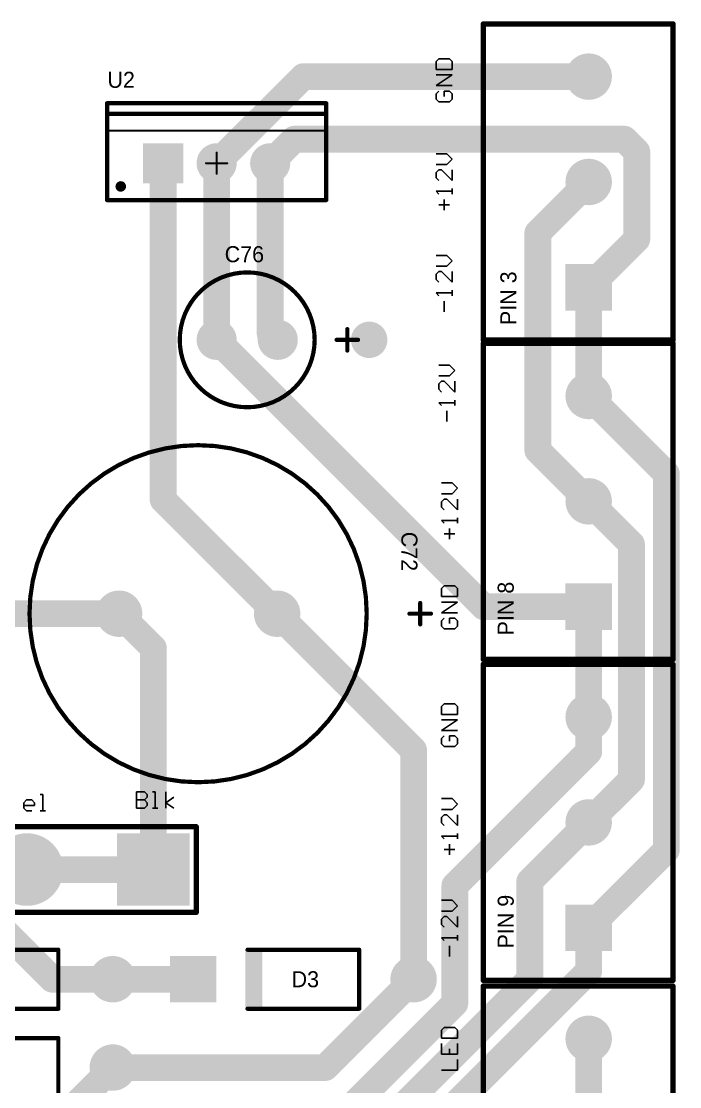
# Model space of a CAD drawing. Header units: millimetres. Extents: x 121.3 to 184.5, y 55 to 131.3.
# Drawn here: x 153.3 to 184.5, y 80.8 to 131.3 of the extents above; entities that cross this region are included whole.
import ezdxf

# ---------------------------------------------------------------- set-up
doc = ezdxf.new("R2010")
doc.units = ezdxf.units.MM
for name, color, linetype in [('BottomLayer', 5, 'Continuous'), ('BottomSolder', 6, 'Continuous'), ('Mechanical13', 56, 'Continuous'), ('Mechanical15', 56, 'Continuous'), ('MultiLayer', 9, 'Continuous'), ('TopLayer', 1, 'Continuous'), ('TopOverlay', 2, 'Continuous'), ('TopSolder', 216, 'Continuous')]:
    doc.layers.add(name, color=color, linetype=linetype)

# ---------------------------------------------------------------- blocks, each defined once
blk = doc.blocks.new('_______3_3')
at = {"layer": 'BottomLayer', "const_width": 1}
for points in [[(4.5, 0, 1), (5.5, 0, 1)], [(9.5, 0, 1), (10.5, 0, 1)]]:
    blk.add_lwpolyline(points, format="xyb", close=True, dxfattribs=at)
at = {"layer": 'BottomLayer'}
blk.add_solid([(-1, -1), (1, -1), (-1, 1), (1, 1)], dxfattribs=at)
at = {"layer": 'BottomSolder', "const_width": 1.102}
for points in [[(4.449, 0, 1), (5.551, 0, 1)], [(9.449, 0, 1), (10.551, 0, 1)]]:
    blk.add_lwpolyline(points, format="xyb", close=True, dxfattribs=at)
at = {"layer": 'BottomSolder'}
blk.add_solid([(-1.102, -1.102), (1.102, -1.102), (-1.102, 1.102), (1.102, 1.102)], dxfattribs=at)
at = {"layer": 'MultiLayer', "const_width": 1}
for points in [[(4.5, 0, 1), (5.5, 0, 1)], [(9.5, 0, 1), (10.5, 0, 1)]]:
    blk.add_lwpolyline(points, format="xyb", close=True, dxfattribs=at)
at = {"layer": 'MultiLayer'}
blk.add_solid([(-1, -1), (1, -1), (-1, 1), (1, 1)], dxfattribs=at)
at = {"layer": 'TopLayer', "const_width": 1}
for points in [[(4.5, 0, 1), (5.5, 0, 1)], [(9.5, 0, 1), (10.5, 0, 1)]]:
    blk.add_lwpolyline(points, format="xyb", close=True, dxfattribs=at)
at = {"layer": 'TopLayer'}
blk.add_solid([(-1, -1), (1, -1), (-1, 1), (1, 1)], dxfattribs=at)
at = {"layer": 'TopOverlay', "const_width": 0.254}
for points in [[(-2.5, 5), (-2.5, -4)], [(-2.5, 5), (12.5, 5)], [(12.5, 5), (12.5, -4)], [(-2.5, -4), (12.5, -4)]]:
    blk.add_lwpolyline(points, dxfattribs=at)
at = {"layer": 'TopOverlay', "const_width": 0.127}
for points in [[(-2.564, 5, 1), (-2.437, 5, 1)], [(-2.564, 5, 1), (-2.437, 5, 1)], [(12.437, 5, 1), (12.564, 5, 1)], [(12.437, 5, 1), (12.564, 5, 1)], [(-2.564, -4, 1), (-2.437, -4, 1)], [(-2.564, -4, 1), (-2.437, -4, 1)], [(12.437, -4, 1), (12.564, -4, 1)], [(12.437, -4, 1), (12.564, -4, 1)]]:
    blk.add_lwpolyline(points, format="xyb", close=True, dxfattribs=at)
at = {"layer": 'TopSolder', "const_width": 1.102}
for points in [[(4.449, 0, 1), (5.551, 0, 1)], [(9.449, 0, 1), (10.551, 0, 1)]]:
    blk.add_lwpolyline(points, format="xyb", close=True, dxfattribs=at)
at = {"layer": 'TopSolder'}
blk.add_solid([(-1.102, -1.102), (1.102, -1.102), (-1.102, 1.102), (1.102, 1.102)], dxfattribs=at)
blk = doc.blocks.new('_______3_4')
at = {"layer": 'BottomLayer', "const_width": 1}
for points in [[(4.5, 0, 1), (5.5, 0, 1)], [(9.5, 0, 1), (10.5, 0, 1)]]:
    blk.add_lwpolyline(points, format="xyb", close=True, dxfattribs=at)
at = {"layer": 'BottomLayer'}
blk.add_solid([(-1, -1), (1, -1), (-1, 1), (1, 1)], dxfattribs=at)
at = {"layer": 'BottomSolder', "const_width": 1.102}
for points in [[(4.449, 0, 1), (5.551, 0, 1)], [(9.449, 0, 1), (10.551, 0, 1)]]:
    blk.add_lwpolyline(points, format="xyb", close=True, dxfattribs=at)
at = {"layer": 'BottomSolder'}
blk.add_solid([(-1.102, -1.102), (1.102, -1.102), (-1.102, 1.102), (1.102, 1.102)], dxfattribs=at)
at = {"layer": 'MultiLayer', "const_width": 1}
for points in [[(4.5, 0, 1), (5.5, 0, 1)], [(9.5, 0, 1), (10.5, 0, 1)]]:
    blk.add_lwpolyline(points, format="xyb", close=True, dxfattribs=at)
at = {"layer": 'MultiLayer'}
blk.add_solid([(-1, -1), (1, -1), (-1, 1), (1, 1)], dxfattribs=at)
at = {"layer": 'TopLayer', "const_width": 1}
for points in [[(4.5, 0, 1), (5.5, 0, 1)], [(9.5, 0, 1), (10.5, 0, 1)]]:
    blk.add_lwpolyline(points, format="xyb", close=True, dxfattribs=at)
at = {"layer": 'TopLayer'}
blk.add_solid([(-1, -1), (1, -1), (-1, 1), (1, 1)], dxfattribs=at)
at = {"layer": 'TopOverlay', "const_width": 0.254}
for points in [[(-2.5, 5), (-2.5, -4)], [(-2.5, 5), (12.5, 5)], [(12.5, 5), (12.5, -4)], [(-2.5, -4), (12.5, -4)]]:
    blk.add_lwpolyline(points, dxfattribs=at)
at = {"layer": 'TopOverlay', "const_width": 0.127}
for points in [[(-2.564, 5, 1), (-2.437, 5, 1)], [(-2.564, 5, 1), (-2.437, 5, 1)], [(12.437, 5, 1), (12.564, 5, 1)], [(12.437, 5, 1), (12.564, 5, 1)], [(-2.564, -4, 1), (-2.437, -4, 1)], [(-2.564, -4, 1), (-2.437, -4, 1)], [(12.437, -4, 1), (12.564, -4, 1)], [(12.437, -4, 1), (12.564, -4, 1)]]:
    blk.add_lwpolyline(points, format="xyb", close=True, dxfattribs=at)
at = {"layer": 'TopSolder', "const_width": 1.102}
for points in [[(4.449, 0, 1), (5.551, 0, 1)], [(9.449, 0, 1), (10.551, 0, 1)]]:
    blk.add_lwpolyline(points, format="xyb", close=True, dxfattribs=at)
at = {"layer": 'TopSolder'}
blk.add_solid([(-1.102, -1.102), (1.102, -1.102), (-1.102, 1.102), (1.102, 1.102)], dxfattribs=at)
blk = doc.blocks.new('VOLT_REG_8')
at = {"layer": 'BottomLayer', "const_width": 0.85}
for points in [[(-0.425, 0, 1), (0.425, 0, 1)], [(2.115, 0, 1), (2.965, 0, 1)]]:
    blk.add_lwpolyline(points, format="xyb", close=True, dxfattribs=at)
at = {"layer": 'BottomLayer'}
blk.add_solid([(-3.39, -0.85), (-1.69, -0.85), (-3.39, 0.85), (-1.69, 0.85)], dxfattribs=at)
at = {"layer": 'BottomSolder', "const_width": 0.952}
for points in [[(-0.476, 0, 1), (0.476, 0, 1)], [(2.064, 0, 1), (3.016, 0, 1)]]:
    blk.add_lwpolyline(points, format="xyb", close=True, dxfattribs=at)
at = {"layer": 'BottomSolder'}
blk.add_solid([(-3.492, -0.952), (-1.588, -0.952), (-3.492, 0.952), (-1.588, 0.952)], dxfattribs=at)
at = {"layer": 'Mechanical13', "const_width": 0.1}
for points in [[(-5.2, 2.85), (5.2, 2.85)], [(-5.2, -1.75), (-5.2, 2.85)], [(5.2, -1.75), (5.2, 2.85)], [(-5.2, 1.55), (5.2, 1.55)], [(-5.2, -1.75), (5.2, -1.75)]]:
    blk.add_lwpolyline(points, dxfattribs=at)
at = {"layer": 'Mechanical13', "const_width": 0.05}
for points in [[(-5.225, 2.85, 1), (-5.175, 2.85, 1)], [(-5.225, 2.85, 1), (-5.175, 2.85, 1)], [(5.175, 2.85, 1), (5.225, 2.85, 1)], [(5.175, 2.85, 1), (5.225, 2.85, 1)], [(-5.225, 1.55, 1), (-5.175, 1.55, 1)], [(5.175, 1.55, 1), (5.225, 1.55, 1)], [(-5.225, -1.75, 1), (-5.175, -1.75, 1)], [(-5.225, -1.75, 1), (-5.175, -1.75, 1)], [(5.175, -1.75, 1), (5.225, -1.75, 1)], [(5.175, -1.75, 1), (5.225, -1.75, 1)]]:
    blk.add_lwpolyline(points, format="xyb", close=True, dxfattribs=at)
at = {"layer": 'Mechanical15', "const_width": 0.1}
for points in [[(0, -0.5), (0, 0.5)], [(-0.5, 0), (0.5, 0)]]:
    blk.add_lwpolyline(points, dxfattribs=at)
at = {"layer": 'Mechanical15', "const_width": 0.05}
for points in [[(-0.025, 0.5, 1), (0.025, 0.5, 1)], [(-0.525, 0, 1), (-0.475, 0, 1)], [(0.475, 0, 1), (0.525, 0, 1)], [(-0.025, -0.5, 1), (0.025, -0.5, 1)]]:
    blk.add_lwpolyline(points, format="xyb", close=True, dxfattribs=at)
at = {"layer": 'MultiLayer', "const_width": 0.85}
for points in [[(-0.425, 0, 1), (0.425, 0, 1)], [(2.115, 0, 1), (2.965, 0, 1)]]:
    blk.add_lwpolyline(points, format="xyb", close=True, dxfattribs=at)
at = {"layer": 'MultiLayer'}
blk.add_solid([(-3.39, -0.85), (-1.69, -0.85), (-3.39, 0.85), (-1.69, 0.85)], dxfattribs=at)
at = {"layer": 'TopLayer', "const_width": 0.85}
for points in [[(-0.425, 0, 1), (0.425, 0, 1)], [(2.115, 0, 1), (2.965, 0, 1)]]:
    blk.add_lwpolyline(points, format="xyb", close=True, dxfattribs=at)
at = {"layer": 'TopLayer'}
blk.add_solid([(-3.39, -0.85), (-1.69, -0.85), (-3.39, 0.85), (-1.69, 0.85)], dxfattribs=at)
at = {"layer": 'TopOverlay', "const_width": 0.2}
for points in [[(-5.2, 2.85), (5.2, 2.85)], [(-5.2, -1.75), (-5.2, 2.85)], [(5.2, -1.75), (5.2, 2.85)], [(-5.2, 2.35), (5.2, 2.35)], [(-5.2, -1.75), (5.2, -1.75)]]:
    blk.add_lwpolyline(points, dxfattribs=at)
at = {"layer": 'TopOverlay'}
for points, const_width in [([(-5.25, 2.85, 1), (-5.15, 2.85, 1)], 0.1), ([(-5.25, 2.85, 1), (-5.15, 2.85, 1)], 0.1), ([(5.15, 2.85, 1), (5.25, 2.85, 1)], 0.1), ([(5.15, 2.85, 1), (5.25, 2.85, 1)], 0.1), ([(-5.25, 2.35, 1), (-5.15, 2.35, 1)], 0.1), ([(5.15, 2.35, 1), (5.25, 2.35, 1)], 0.1), ([(-4.425, -1.1, 1), (-4.675, -1.1, 1)], 0.25), ([(-4.738, -1.1, 1), (-4.613, -1.1, 1)], 0.125), ([(-4.487, -1.1, 1), (-4.363, -1.1, 1)], 0.125), ([(-5.25, -1.75, 1), (-5.15, -1.75, 1)], 0.1), ([(-5.25, -1.75, 1), (-5.15, -1.75, 1)], 0.1), ([(5.15, -1.75, 1), (5.25, -1.75, 1)], 0.1), ([(5.15, -1.75, 1), (5.25, -1.75, 1)], 0.1)]:
    blk.add_lwpolyline(points, format="xyb", close=True, dxfattribs=dict(at, const_width=const_width))
at = {"layer": 'TopSolder', "const_width": 0.952}
for points in [[(-0.476, 0, 1), (0.476, 0, 1)], [(2.064, 0, 1), (3.016, 0, 1)]]:
    blk.add_lwpolyline(points, format="xyb", close=True, dxfattribs=at)
at = {"layer": 'TopSolder'}
blk.add_solid([(-3.492, -0.952), (-1.588, -0.952), (-3.492, 0.952), (-1.588, 0.952)], dxfattribs=at)
blk = doc.blocks.new('HEADER_3_11')
at = {"layer": 'BottomLayer', "const_width": 1}
for points in [[(4.5, 0, 1), (5.5, 0, 1)], [(9.5, 0, 1), (10.5, 0, 1)]]:
    blk.add_lwpolyline(points, format="xyb", close=True, dxfattribs=at)
at = {"layer": 'BottomLayer'}
blk.add_solid([(-1, -1), (1, -1), (-1, 1), (1, 1)], dxfattribs=at)
at = {"layer": 'BottomSolder', "const_width": 1.102}
for points in [[(4.449, 0, 1), (5.551, 0, 1)], [(9.449, 0, 1), (10.551, 0, 1)]]:
    blk.add_lwpolyline(points, format="xyb", close=True, dxfattribs=at)
at = {"layer": 'BottomSolder'}
blk.add_solid([(-1.102, -1.102), (1.102, -1.102), (-1.102, 1.102), (1.102, 1.102)], dxfattribs=at)
at = {"layer": 'MultiLayer', "const_width": 1}
for points in [[(4.5, 0, 1), (5.5, 0, 1)], [(9.5, 0, 1), (10.5, 0, 1)]]:
    blk.add_lwpolyline(points, format="xyb", close=True, dxfattribs=at)
at = {"layer": 'MultiLayer'}
blk.add_solid([(-1, -1), (1, -1), (-1, 1), (1, 1)], dxfattribs=at)
at = {"layer": 'TopLayer', "const_width": 1}
for points in [[(4.5, 0, 1), (5.5, 0, 1)], [(9.5, 0, 1), (10.5, 0, 1)]]:
    blk.add_lwpolyline(points, format="xyb", close=True, dxfattribs=at)
at = {"layer": 'TopLayer'}
blk.add_solid([(-1, -1), (1, -1), (-1, 1), (1, 1)], dxfattribs=at)
at = {"layer": 'TopOverlay', "const_width": 0.254}
for points in [[(-2.5, 5), (-2.5, -4)], [(-2.5, 5), (12.5, 5)], [(12.5, 5), (12.5, -4)], [(-2.5, -4), (12.5, -4)]]:
    blk.add_lwpolyline(points, dxfattribs=at)
at = {"layer": 'TopOverlay', "const_width": 0.127}
for points in [[(-2.564, 5, 1), (-2.437, 5, 1)], [(-2.564, 5, 1), (-2.437, 5, 1)], [(12.437, 5, 1), (12.564, 5, 1)], [(12.437, 5, 1), (12.564, 5, 1)], [(-2.564, -4, 1), (-2.437, -4, 1)], [(-2.564, -4, 1), (-2.437, -4, 1)], [(12.437, -4, 1), (12.564, -4, 1)], [(12.437, -4, 1), (12.564, -4, 1)]]:
    blk.add_lwpolyline(points, format="xyb", close=True, dxfattribs=at)
at = {"layer": 'TopSolder', "const_width": 1.102}
for points in [[(4.449, 0, 1), (5.551, 0, 1)], [(9.449, 0, 1), (10.551, 0, 1)]]:
    blk.add_lwpolyline(points, format="xyb", close=True, dxfattribs=at)
at = {"layer": 'TopSolder'}
blk.add_solid([(-1.102, -1.102), (1.102, -1.102), (-1.102, 1.102), (1.102, 1.102)], dxfattribs=at)
blk = doc.blocks.new('HEADER_3_12')
at = {"layer": 'BottomLayer', "const_width": 1}
for points in [[(4.5, 0, 1), (5.5, 0, 1)], [(9.5, 0, 1), (10.5, 0, 1)]]:
    blk.add_lwpolyline(points, format="xyb", close=True, dxfattribs=at)
at = {"layer": 'BottomLayer'}
blk.add_solid([(-1, -1), (1, -1), (-1, 1), (1, 1)], dxfattribs=at)
at = {"layer": 'BottomSolder', "const_width": 1.102}
for points in [[(4.449, 0, 1), (5.551, 0, 1)], [(9.449, 0, 1), (10.551, 0, 1)]]:
    blk.add_lwpolyline(points, format="xyb", close=True, dxfattribs=at)
at = {"layer": 'BottomSolder'}
blk.add_solid([(-1.102, -1.102), (1.102, -1.102), (-1.102, 1.102), (1.102, 1.102)], dxfattribs=at)
at = {"layer": 'MultiLayer', "const_width": 1}
for points in [[(4.5, 0, 1), (5.5, 0, 1)], [(9.5, 0, 1), (10.5, 0, 1)]]:
    blk.add_lwpolyline(points, format="xyb", close=True, dxfattribs=at)
at = {"layer": 'MultiLayer'}
blk.add_solid([(-1, -1), (1, -1), (-1, 1), (1, 1)], dxfattribs=at)
at = {"layer": 'TopLayer', "const_width": 1}
for points in [[(4.5, 0, 1), (5.5, 0, 1)], [(9.5, 0, 1), (10.5, 0, 1)]]:
    blk.add_lwpolyline(points, format="xyb", close=True, dxfattribs=at)
at = {"layer": 'TopLayer'}
blk.add_solid([(-1, -1), (1, -1), (-1, 1), (1, 1)], dxfattribs=at)
at = {"layer": 'TopOverlay', "const_width": 0.254}
for points in [[(-2.5, 5), (-2.5, -4)], [(-2.5, 5), (12.5, 5)], [(12.5, 5), (12.5, -4)], [(-2.5, -4), (12.5, -4)]]:
    blk.add_lwpolyline(points, dxfattribs=at)
at = {"layer": 'TopOverlay', "const_width": 0.127}
for points in [[(-2.564, 5, 1), (-2.437, 5, 1)], [(-2.564, 5, 1), (-2.437, 5, 1)], [(12.437, 5, 1), (12.564, 5, 1)], [(12.437, 5, 1), (12.564, 5, 1)], [(-2.564, -4, 1), (-2.437, -4, 1)], [(-2.564, -4, 1), (-2.437, -4, 1)], [(12.437, -4, 1), (12.564, -4, 1)], [(12.437, -4, 1), (12.564, -4, 1)]]:
    blk.add_lwpolyline(points, format="xyb", close=True, dxfattribs=at)
at = {"layer": 'TopSolder', "const_width": 1.102}
for points in [[(4.449, 0, 1), (5.551, 0, 1)], [(9.449, 0, 1), (10.551, 0, 1)]]:
    blk.add_lwpolyline(points, format="xyb", close=True, dxfattribs=at)
at = {"layer": 'TopSolder'}
blk.add_solid([(-1.102, -1.102), (1.102, -1.102), (-1.102, 1.102), (1.102, 1.102)], dxfattribs=at)
blk = doc.blocks.new('TRANSFO_13')
at = {"layer": 'BottomLayer', "const_width": 1.62}
for points in [[(5.19, 0, 1), (6.81, 0, 1)], [(11.19, 0, 1), (12.81, 0, 1)], [(17.19, 0, 1), (18.81, 0, 1)]]:
    blk.add_lwpolyline(points, format="xyb", close=True, dxfattribs=at)
at = {"layer": 'BottomLayer'}
blk.add_solid([(-1.62, -1.62), (1.62, -1.62), (-1.62, 1.62), (1.62, 1.62)], dxfattribs=at)
at = {"layer": 'BottomSolder', "const_width": 1.722}
for points in [[(5.139, 0, 1), (6.861, 0, 1)], [(11.139, 0, 1), (12.861, 0, 1)], [(17.139, 0, 1), (18.861, 0, 1)]]:
    blk.add_lwpolyline(points, format="xyb", close=True, dxfattribs=at)
at = {"layer": 'BottomSolder'}
blk.add_solid([(-1.722, -1.722), (1.722, -1.722), (-1.722, 1.722), (1.722, 1.722)], dxfattribs=at)
at = {"layer": 'MultiLayer', "const_width": 1.62}
for points in [[(5.19, 0, 1), (6.81, 0, 1)], [(11.19, 0, 1), (12.81, 0, 1)], [(17.19, 0, 1), (18.81, 0, 1)]]:
    blk.add_lwpolyline(points, format="xyb", close=True, dxfattribs=at)
at = {"layer": 'MultiLayer'}
blk.add_solid([(-1.62, -1.62), (1.62, -1.62), (-1.62, 1.62), (1.62, 1.62)], dxfattribs=at)
at = {"layer": 'TopLayer', "const_width": 1.62}
for points in [[(5.19, 0, 1), (6.81, 0, 1)], [(11.19, 0, 1), (12.81, 0, 1)], [(17.19, 0, 1), (18.81, 0, 1)]]:
    blk.add_lwpolyline(points, format="xyb", close=True, dxfattribs=at)
at = {"layer": 'TopLayer'}
blk.add_solid([(-1.62, -1.62), (1.62, -1.62), (-1.62, 1.62), (1.62, 1.62)], dxfattribs=at)
at = {"layer": 'TopOverlay', "const_width": 0.254}
for points in [[(-2.032, 2.032), (-2.032, -2.032)], [(20, 2.032), (-2.032, 2.032)], [(20.254, 2.032), (20.254, 1.016)], [(20.254, 1.016), (20.254, -1.016)], [(20.254, -1.016), (20.254, -2.032)], [(20.254, -2.032), (-2.032, -2.032)]]:
    blk.add_lwpolyline(points, dxfattribs=at)
at = {"layer": 'TopOverlay', "const_width": 0.127}
for points in [[(-2.095, 2.032, 1), (-1.968, 2.032, 1)], [(-2.095, 2.032, 1), (-1.968, 2.032, 1)], [(19.937, 2.032, 1), (20.064, 2.032, 1)], [(20.191, 2.032, 1), (20.318, 2.032, 1)], [(20.191, 1.016, 1), (20.318, 1.016, 1)], [(20.191, 1.016, 1), (20.318, 1.016, 1)], [(20.191, -1.016, 1), (20.318, -1.016, 1)], [(20.191, -1.016, 1), (20.318, -1.016, 1)], [(-2.095, -2.032, 1), (-1.968, -2.032, 1)], [(-2.095, -2.032, 1), (-1.968, -2.032, 1)], [(20.191, -2.032, 1), (20.318, -2.032, 1)], [(20.191, -2.032, 1), (20.318, -2.032, 1)]]:
    blk.add_lwpolyline(points, format="xyb", close=True, dxfattribs=at)
at = {"layer": 'TopSolder', "const_width": 1.722}
for points in [[(5.139, 0, 1), (6.861, 0, 1)], [(11.139, 0, 1), (12.861, 0, 1)], [(17.139, 0, 1), (18.861, 0, 1)]]:
    blk.add_lwpolyline(points, format="xyb", close=True, dxfattribs=at)
at = {"layer": 'TopSolder'}
blk.add_solid([(-1.722, -1.722), (1.722, -1.722), (-1.722, 1.722), (1.722, 1.722)], dxfattribs=at)
blk = doc.blocks.new('DO_41_16')
at = {"layer": 'BottomLayer', "const_width": 1}
blk.add_lwpolyline([(-5.73, 0, 1), (-4.73, 0, 1)], format="xyb", close=True, dxfattribs=at)
at = {"layer": 'BottomLayer'}
blk.add_solid([(4.23, -1), (6.23, -1), (4.23, 1), (6.23, 1)], dxfattribs=at)
at = {"layer": 'BottomSolder', "const_width": 1.102}
blk.add_lwpolyline([(-5.781, 0, 1), (-4.679, 0, 1)], format="xyb", close=True, dxfattribs=at)
at = {"layer": 'BottomSolder'}
blk.add_solid([(4.128, -1.102), (6.332, -1.102), (4.128, 1.102), (6.332, 1.102)], dxfattribs=at)
at = {"layer": 'MultiLayer', "const_width": 1}
blk.add_lwpolyline([(-5.73, 0, 1), (-4.73, 0, 1)], format="xyb", close=True, dxfattribs=at)
at = {"layer": 'MultiLayer'}
blk.add_solid([(4.23, -1), (6.23, -1), (4.23, 1), (6.23, 1)], dxfattribs=at)
at = {"layer": 'TopLayer', "const_width": 1}
blk.add_lwpolyline([(-5.73, 0, 1), (-4.73, 0, 1)], format="xyb", close=True, dxfattribs=at)
at = {"layer": 'TopLayer'}
blk.add_solid([(4.23, -1), (6.23, -1), (4.23, 1), (6.23, 1)], dxfattribs=at)
at = {"layer": 'TopOverlay', "const_width": 0.2}
for points in [[(2.65, 1.4), (-2.65, 1.4)], [(-2.65, 1.4), (-2.65, -1.4)], [(2.65, -1.4), (-2.65, -1.4)]]:
    blk.add_lwpolyline(points, dxfattribs=at)
at = {"layer": 'TopOverlay', "const_width": 0.1}
for points in [[(-2.7, 1.4, 1), (-2.6, 1.4, 1)], [(-2.7, 1.4, 1), (-2.6, 1.4, 1)], [(2.6, 1.4, 1), (2.7, 1.4, 1)], [(-2.7, -1.4, 1), (-2.6, -1.4, 1)], [(-2.7, -1.4, 1), (-2.6, -1.4, 1)], [(2.6, -1.4, 1), (2.7, -1.4, 1)]]:
    blk.add_lwpolyline(points, format="xyb", close=True, dxfattribs=at)
at = {"layer": 'TopOverlay'}
blk.add_solid([(1.95, -1.4), (2.75, -1.4), (1.95, 1.4), (2.75, 1.4)], dxfattribs=at)
at = {"layer": 'TopSolder', "const_width": 1.102}
blk.add_lwpolyline([(-5.781, 0, 1), (-4.679, 0, 1)], format="xyb", close=True, dxfattribs=at)
at = {"layer": 'TopSolder'}
blk.add_solid([(4.128, -1.102), (6.332, -1.102), (4.128, 1.102), (6.332, 1.102)], dxfattribs=at)
blk = doc.blocks.new('DO_41_17')
at = {"layer": 'BottomLayer', "const_width": 1}
blk.add_lwpolyline([(-5.73, 0, 1), (-4.73, 0, 1)], format="xyb", close=True, dxfattribs=at)
at = {"layer": 'BottomLayer'}
blk.add_solid([(4.23, -1), (6.23, -1), (4.23, 1), (6.23, 1)], dxfattribs=at)
at = {"layer": 'BottomSolder', "const_width": 1.102}
blk.add_lwpolyline([(-5.781, 0, 1), (-4.679, 0, 1)], format="xyb", close=True, dxfattribs=at)
at = {"layer": 'BottomSolder'}
blk.add_solid([(4.128, -1.102), (6.332, -1.102), (4.128, 1.102), (6.332, 1.102)], dxfattribs=at)
at = {"layer": 'MultiLayer', "const_width": 1}
blk.add_lwpolyline([(-5.73, 0, 1), (-4.73, 0, 1)], format="xyb", close=True, dxfattribs=at)
at = {"layer": 'MultiLayer'}
blk.add_solid([(4.23, -1), (6.23, -1), (4.23, 1), (6.23, 1)], dxfattribs=at)
at = {"layer": 'TopLayer', "const_width": 1}
blk.add_lwpolyline([(-5.73, 0, 1), (-4.73, 0, 1)], format="xyb", close=True, dxfattribs=at)
at = {"layer": 'TopLayer'}
blk.add_solid([(4.23, -1), (6.23, -1), (4.23, 1), (6.23, 1)], dxfattribs=at)
at = {"layer": 'TopOverlay', "const_width": 0.2}
for points in [[(2.65, 1.4), (-2.65, 1.4)], [(-2.65, 1.4), (-2.65, -1.4)], [(2.65, -1.4), (-2.65, -1.4)]]:
    blk.add_lwpolyline(points, dxfattribs=at)
at = {"layer": 'TopOverlay', "const_width": 0.1}
for points in [[(-2.7, 1.4, 1), (-2.6, 1.4, 1)], [(-2.7, 1.4, 1), (-2.6, 1.4, 1)], [(2.6, 1.4, 1), (2.7, 1.4, 1)], [(-2.7, -1.4, 1), (-2.6, -1.4, 1)], [(-2.7, -1.4, 1), (-2.6, -1.4, 1)], [(2.6, -1.4, 1), (2.7, -1.4, 1)]]:
    blk.add_lwpolyline(points, format="xyb", close=True, dxfattribs=at)
at = {"layer": 'TopOverlay'}
blk.add_solid([(1.95, -1.4), (2.75, -1.4), (1.95, 1.4), (2.75, 1.4)], dxfattribs=at)
at = {"layer": 'TopSolder', "const_width": 1.102}
blk.add_lwpolyline([(-5.781, 0, 1), (-4.679, 0, 1)], format="xyb", close=True, dxfattribs=at)
at = {"layer": 'TopSolder'}
blk.add_solid([(4.128, -1.102), (6.332, -1.102), (4.128, 1.102), (6.332, 1.102)], dxfattribs=at)
blk = doc.blocks.new('DO_41_19')
at = {"layer": 'BottomLayer', "const_width": 1}
blk.add_lwpolyline([(-5.73, 0, 1), (-4.73, 0, 1)], format="xyb", close=True, dxfattribs=at)
at = {"layer": 'BottomLayer'}
blk.add_solid([(4.23, -1), (6.23, -1), (4.23, 1), (6.23, 1)], dxfattribs=at)
at = {"layer": 'BottomSolder', "const_width": 1.102}
blk.add_lwpolyline([(-5.781, 0, 1), (-4.679, 0, 1)], format="xyb", close=True, dxfattribs=at)
at = {"layer": 'BottomSolder'}
blk.add_solid([(4.128, -1.102), (6.332, -1.102), (4.128, 1.102), (6.332, 1.102)], dxfattribs=at)
at = {"layer": 'MultiLayer', "const_width": 1}
blk.add_lwpolyline([(-5.73, 0, 1), (-4.73, 0, 1)], format="xyb", close=True, dxfattribs=at)
at = {"layer": 'MultiLayer'}
blk.add_solid([(4.23, -1), (6.23, -1), (4.23, 1), (6.23, 1)], dxfattribs=at)
at = {"layer": 'TopLayer', "const_width": 1}
blk.add_lwpolyline([(-5.73, 0, 1), (-4.73, 0, 1)], format="xyb", close=True, dxfattribs=at)
at = {"layer": 'TopLayer'}
blk.add_solid([(4.23, -1), (6.23, -1), (4.23, 1), (6.23, 1)], dxfattribs=at)
at = {"layer": 'TopOverlay', "const_width": 0.2}
for points in [[(2.65, 1.4), (-2.65, 1.4)], [(-2.65, 1.4), (-2.65, -1.4)], [(2.65, -1.4), (-2.65, -1.4)]]:
    blk.add_lwpolyline(points, dxfattribs=at)
at = {"layer": 'TopOverlay', "const_width": 0.1}
for points in [[(-2.7, 1.4, 1), (-2.6, 1.4, 1)], [(-2.7, 1.4, 1), (-2.6, 1.4, 1)], [(2.6, 1.4, 1), (2.7, 1.4, 1)], [(-2.7, -1.4, 1), (-2.6, -1.4, 1)], [(-2.7, -1.4, 1), (-2.6, -1.4, 1)], [(2.6, -1.4, 1), (2.7, -1.4, 1)]]:
    blk.add_lwpolyline(points, format="xyb", close=True, dxfattribs=at)
at = {"layer": 'TopOverlay'}
blk.add_solid([(1.95, -1.4), (2.75, -1.4), (1.95, 1.4), (2.75, 1.4)], dxfattribs=at)
at = {"layer": 'TopSolder', "const_width": 1.102}
blk.add_lwpolyline([(-5.781, 0, 1), (-4.679, 0, 1)], format="xyb", close=True, dxfattribs=at)
at = {"layer": 'TopSolder'}
blk.add_solid([(4.128, -1.102), (6.332, -1.102), (4.128, 1.102), (6.332, 1.102)], dxfattribs=at)
blk = doc.blocks.new('CAPACITOR_100UF_22')
at = {"layer": 'BottomLayer', "const_width": 0.85}
for points in [[(-0.425, 0, 1), (0.425, 0, 1)], [(2.475, 0, 1), (3.325, 0, 1)]]:
    blk.add_lwpolyline(points, format="xyb", close=True, dxfattribs=at)
at = {"layer": 'BottomSolder', "const_width": 0.952}
for points in [[(-0.476, 0, 1), (0.476, 0, 1)], [(2.424, 0, 1), (3.376, 0, 1)]]:
    blk.add_lwpolyline(points, format="xyb", close=True, dxfattribs=at)
at = {"layer": 'MultiLayer', "const_width": 0.85}
for points in [[(-0.425, 0, 1), (0.425, 0, 1)], [(2.475, 0, 1), (3.325, 0, 1)]]:
    blk.add_lwpolyline(points, format="xyb", close=True, dxfattribs=at)
at = {"layer": 'TopLayer', "const_width": 0.85}
for points in [[(-0.425, 0, 1), (0.425, 0, 1)], [(2.475, 0, 1), (3.325, 0, 1)]]:
    blk.add_lwpolyline(points, format="xyb", close=True, dxfattribs=at)
at = {"layer": 'TopOverlay'}
for points, const_width in [([(4.65, 0, 1), (-1.75, 0, 1)], 0.2), ([(6.149, 0.508, 1), (6.249, 0.508, 1)], 0.1), ([(-1.8, 0, 1), (-1.7, 0, 1)], 0.1), ([(4.6, 0, 1), (4.7, 0, 1)], 0.1), ([(5.641, 0, 1), (5.741, 0, 1)], 0.1), ([(6.657, 0, 1), (6.757, 0, 1)], 0.1), ([(6.149, -0.508, 1), (6.249, -0.508, 1)], 0.1)]:
    blk.add_lwpolyline(points, format="xyb", close=True, dxfattribs=dict(at, const_width=const_width))
at = {"layer": 'TopOverlay', "const_width": 0.2}
for points in [[(6.199, -0.508), (6.199, 0.508)], [(5.691, 0), (6.707, 0)]]:
    blk.add_lwpolyline(points, dxfattribs=at)
at = {"layer": 'TopSolder', "const_width": 0.952}
for points in [[(-0.476, 0, 1), (0.476, 0, 1)], [(2.424, 0, 1), (3.376, 0, 1)]]:
    blk.add_lwpolyline(points, format="xyb", close=True, dxfattribs=at)
blk = doc.blocks.new('CAPACITOR_2200UF_25')
at = {"layer": 'BottomLayer', "const_width": 1}
for points in [[(-0.5, 0, 1), (0.5, 0, 1)], [(7, 0, 1), (8, 0, 1)]]:
    blk.add_lwpolyline(points, format="xyb", close=True, dxfattribs=at)
at = {"layer": 'BottomSolder', "const_width": 1.102}
for points in [[(-0.551, 0, 1), (0.551, 0, 1)], [(6.949, 0, 1), (8.051, 0, 1)]]:
    blk.add_lwpolyline(points, format="xyb", close=True, dxfattribs=at)
at = {"layer": 'MultiLayer', "const_width": 1}
for points in [[(-0.5, 0, 1), (0.5, 0, 1)], [(7, 0, 1), (8, 0, 1)]]:
    blk.add_lwpolyline(points, format="xyb", close=True, dxfattribs=at)
at = {"layer": 'TopLayer', "const_width": 1}
for points in [[(-0.5, 0, 1), (0.5, 0, 1)], [(7, 0, 1), (8, 0, 1)]]:
    blk.add_lwpolyline(points, format="xyb", close=True, dxfattribs=at)
at = {"layer": 'TopOverlay'}
for points, const_width in [([(11.75, 0, 1), (-4.25, 0, 1)], 0.2), ([(14.24, 0.508, 1), (14.34, 0.508, 1)], 0.1), ([(-4.3, 0, 1), (-4.2, 0, 1)], 0.1), ([(11.7, 0, 1), (11.8, 0, 1)], 0.1), ([(13.732, 0, 1), (13.832, 0, 1)], 0.1), ([(14.748, 0, 1), (14.848, 0, 1)], 0.1), ([(14.24, -0.508, 1), (14.34, -0.508, 1)], 0.1)]:
    blk.add_lwpolyline(points, format="xyb", close=True, dxfattribs=dict(at, const_width=const_width))
at = {"layer": 'TopOverlay', "const_width": 0.2}
for points in [[(14.29, -0.508), (14.29, 0.508)], [(13.782, 0), (14.798, 0)]]:
    blk.add_lwpolyline(points, dxfattribs=at)
at = {"layer": 'TopSolder', "const_width": 1.102}
for points in [[(-0.551, 0, 1), (0.551, 0, 1)], [(6.949, 0, 1), (8.051, 0, 1)]]:
    blk.add_lwpolyline(points, format="xyb", close=True, dxfattribs=at)

msp = doc.modelspace()

# ---------------------------------------------------------------- linework, layer by layer
at = {"layer": 'BottomLayer', "const_width": 1.27}
for points in [[(162.56, 124.587), (166.671, 128.698)], [(166.671, 128.698), (180.213, 128.698)], [(165.1, 124.587), (166.243, 125.73)], [(166.243, 125.73), (181.904, 125.73)], [(181.904, 125.73), (182.499, 125.135)], [(182.499, 120.984), (182.499, 125.135)], [(160.02, 108.614), (160.02, 124.587)], [(162.56, 116.205), (162.56, 124.529)], [(165.1, 116.494), (165.1, 124.587)], [(177.8, 121.285), (180.213, 123.698)], [(180.213, 123.698), (180.213, 123.698)], [(177.8, 110.951), (177.8, 121.285)], [(180.213, 118.698), (182.499, 120.984)], [(180.213, 113.538), (180.213, 118.698)], [(162.56, 116.205), (175.227, 103.538)], [(180.213, 113.538), (183.896, 109.855)], [(177.8, 110.951), (180.213, 108.538)], [(183.896, 91.981), (183.896, 109.855)], [(160.02, 108.614), (165.43, 103.204)], [(180.213, 108.538), (182.245, 106.506)], [(182.245, 95.33), (182.245, 106.506)], [(144.662, 103.204), (157.93, 103.204)], [(157.93, 103.204), (159.559, 101.575)], [(165.43, 103.204), (171.906, 96.728)], [(175.227, 103.538), (180.213, 103.538)], [(180.213, 98.298), (180.213, 103.538)], [(159.559, 91.059), (159.559, 101.575)], [(180.213, 96.647), (180.213, 98.298)], [(171.906, 85.852), (171.906, 96.728)], [(173.863, 90.297), (180.213, 96.647)], [(180.213, 93.298), (182.245, 95.33)], [(177.419, 90.504), (180.213, 93.298)], [(180.213, 88.298), (183.896, 91.981)], [(149.559, 91.059), (154.766, 85.852)], [(154.559, 91.059), (159.559, 91.059)], [(177.419, 85.852), (177.419, 90.504)], [(173.863, 84.709), (173.863, 90.297)], [(180.213, 86.233), (180.213, 88.298)], [(154.766, 85.852), (157.63, 85.852)], [(157.63, 85.852), (161.446, 85.852)], [(165.007, 71.027), (180.213, 86.233)], [(165.1, 73.533), (177.419, 85.852)], [(167.714, 81.66), (171.906, 85.852)], [(165.082, 75.928), (173.863, 84.709)], [(180.213, 78.025), (180.213, 83.025)], [(155.384, 79.414), (157.63, 81.66)], [(157.63, 81.66), (167.714, 81.66)]]:
    msp.add_lwpolyline(points, dxfattribs=at)
at = {"layer": 'BottomLayer'}
for points, const_width in [([(166.353, 128.698, 1), (166.988, 128.698, 1)], 0.635), ([(166.353, 128.698, 1), (166.988, 128.698, 1)], 0.635), ([(179.895, 128.698, 1), (180.53, 128.698, 1)], 0.635), ([(165.925, 125.73, 1), (166.56, 125.73, 1)], 0.635), ([(165.925, 125.73, 1), (166.56, 125.73, 1)], 0.635), ([(181.586, 125.73, 1), (182.221, 125.73, 1)], 0.635), ([(181.586, 125.73, 1), (182.221, 125.73, 1)], 0.635), ([(182.181, 125.135, 1), (182.816, 125.135, 1)], 0.635), ([(182.181, 125.135, 1), (182.816, 125.135, 1)], 0.635), ([(159.702, 124.587, 1), (160.338, 124.587, 1)], 0.635), ([(162.243, 124.587, 1), (162.877, 124.587, 1)], 0.635), ([(162.243, 124.529, 1), (162.877, 124.529, 1)], 0.635), ([(164.782, 124.587, 1), (165.417, 124.587, 1)], 0.635), ([(164.782, 124.587, 1), (165.417, 124.587, 1)], 0.635), ([(179.895, 123.698, 1), (180.53, 123.698, 1)], 0.635), ([(179.895, 123.698, 1), (180.53, 123.698, 1)], 0.635), ([(179.895, 123.698, 1), (180.53, 123.698, 1)], 0.635), ([(177.482, 121.285, 1), (178.118, 121.285, 1)], 0.635), ([(177.482, 121.285, 1), (178.118, 121.285, 1)], 0.635), ([(182.181, 120.984, 1), (182.816, 120.984, 1)], 0.635), ([(182.181, 120.984, 1), (182.816, 120.984, 1)], 0.635), ([(179.895, 118.698, 1), (180.53, 118.698, 1)], 0.635), ([(179.895, 118.698, 1), (180.53, 118.698, 1)], 0.635), ([(162.243, 116.205, 1), (162.877, 116.205, 1)], 0.635), ([(162.243, 116.205, 1), (162.877, 116.205, 1)], 0.635), ([(164.782, 116.494, 1), (165.417, 116.494, 1)], 0.635), ([(169.418, 116.205, 1), (170.18, 116.205, 1)], 0.762), ([(179.895, 113.538, 1), (180.53, 113.538, 1)], 0.635), ([(179.895, 113.538, 1), (180.53, 113.538, 1)], 0.635), ([(177.482, 110.951, 1), (178.118, 110.951, 1)], 0.635), ([(177.482, 110.951, 1), (178.118, 110.951, 1)], 0.635), ([(183.578, 109.855, 1), (184.214, 109.855, 1)], 0.635), ([(183.578, 109.855, 1), (184.214, 109.855, 1)], 0.635), ([(159.702, 108.614, 1), (160.338, 108.614, 1)], 0.635), ([(159.702, 108.614, 1), (160.338, 108.614, 1)], 0.635), ([(179.895, 108.538, 1), (180.53, 108.538, 1)], 0.635), ([(179.895, 108.538, 1), (180.53, 108.538, 1)], 0.635), ([(181.928, 106.506, 1), (182.562, 106.506, 1)], 0.635), ([(181.928, 106.506, 1), (182.562, 106.506, 1)], 0.635), ([(157.613, 103.204, 1), (158.248, 103.204, 1)], 0.635), ([(157.613, 103.204, 1), (158.248, 103.204, 1)], 0.635), ([(165.113, 103.204, 1), (165.748, 103.204, 1)], 0.635), ([(165.113, 103.204, 1), (165.748, 103.204, 1)], 0.635), ([(174.909, 103.538, 1), (175.544, 103.538, 1)], 0.635), ([(174.909, 103.538, 1), (175.544, 103.538, 1)], 0.635), ([(179.895, 103.538, 1), (180.53, 103.538, 1)], 0.635), ([(179.895, 103.538, 1), (180.53, 103.538, 1)], 0.635), ([(159.241, 101.575, 1), (159.876, 101.575, 1)], 0.635), ([(159.241, 101.575, 1), (159.876, 101.575, 1)], 0.635), ([(179.895, 98.298, 1), (180.53, 98.298, 1)], 0.635), ([(179.895, 98.298, 1), (180.53, 98.298, 1)], 0.635), ([(171.589, 96.728, 1), (172.224, 96.728, 1)], 0.635), ([(171.589, 96.728, 1), (172.224, 96.728, 1)], 0.635), ([(179.895, 96.647, 1), (180.53, 96.647, 1)], 0.635), ([(179.895, 96.647, 1), (180.53, 96.647, 1)], 0.635), ([(181.928, 95.33, 1), (182.562, 95.33, 1)], 0.635), ([(181.928, 95.33, 1), (182.562, 95.33, 1)], 0.635), ([(179.895, 93.298, 1), (180.53, 93.298, 1)], 0.635), ([(179.895, 93.298, 1), (180.53, 93.298, 1)], 0.635), ([(183.578, 91.981, 1), (184.214, 91.981, 1)], 0.635), ([(183.578, 91.981, 1), (184.214, 91.981, 1)], 0.635), ([(154.242, 91.059, 1), (154.876, 91.059, 1)], 0.635), ([(159.241, 91.059, 1), (159.876, 91.059, 1)], 0.635), ([(159.241, 91.059, 1), (159.876, 91.059, 1)], 0.635), ([(177.101, 90.504, 1), (177.737, 90.504, 1)], 0.635), ([(177.101, 90.504, 1), (177.737, 90.504, 1)], 0.635), ([(173.546, 90.297, 1), (174.18, 90.297, 1)], 0.635), ([(173.546, 90.297, 1), (174.18, 90.297, 1)], 0.635), ([(179.895, 88.298, 1), (180.53, 88.298, 1)], 0.635), ([(179.895, 88.298, 1), (180.53, 88.298, 1)], 0.635), ([(154.449, 85.852, 1), (155.084, 85.852, 1)], 0.635), ([(154.449, 85.852, 1), (155.084, 85.852, 1)], 0.635), ([(157.312, 85.852, 1), (157.947, 85.852, 1)], 0.635), ([(157.312, 85.852, 1), (157.947, 85.852, 1)], 0.635), ([(161.129, 85.852, 1), (161.764, 85.852, 1)], 0.635), ([(171.589, 85.852, 1), (172.224, 85.852, 1)], 0.635), ([(171.589, 85.852, 1), (172.224, 85.852, 1)], 0.635), ([(177.101, 85.852, 1), (177.737, 85.852, 1)], 0.635), ([(177.101, 85.852, 1), (177.737, 85.852, 1)], 0.635), ([(179.895, 86.233, 1), (180.53, 86.233, 1)], 0.635), ([(179.895, 86.233, 1), (180.53, 86.233, 1)], 0.635), ([(173.546, 84.709, 1), (174.18, 84.709, 1)], 0.635), ([(173.546, 84.709, 1), (174.18, 84.709, 1)], 0.635), ([(179.895, 83.025, 1), (180.53, 83.025, 1)], 0.635), ([(157.312, 81.66, 1), (157.947, 81.66, 1)], 0.635), ([(157.312, 81.66, 1), (157.947, 81.66, 1)], 0.635), ([(167.397, 81.66, 1), (168.032, 81.66, 1)], 0.635), ([(167.397, 81.66, 1), (168.032, 81.66, 1)], 0.635)]:
    msp.add_lwpolyline(points, format="xyb", close=True, dxfattribs=dict(at, const_width=const_width))
at = {"layer": 'BottomSolder', "const_width": 0.864}
msp.add_lwpolyline([(169.367, 116.205, 1), (170.231, 116.205, 1)], format="xyb", close=True, dxfattribs=at)
at = {"layer": 'MultiLayer', "const_width": 0.762}
msp.add_lwpolyline([(169.418, 116.205, 1), (170.18, 116.205, 1)], format="xyb", close=True, dxfattribs=at)
at = {"layer": 'TopLayer', "const_width": 0.762}
msp.add_lwpolyline([(169.418, 116.205, 1), (170.18, 116.205, 1)], format="xyb", close=True, dxfattribs=at)
at = {"layer": 'TopOverlay'}
for p, q in [((173.101, 129.54), (172.974, 129.413)), ((173.609, 129.54), (173.101, 129.54)), ((173.736, 129.413), (173.609, 129.54)), ((172.974, 129.413), (172.974, 129.032)), ((172.974, 129.032), (173.736, 129.032)), ((173.736, 129.032), (173.736, 129.413)), ((172.974, 128.27), (173.736, 128.778)), ((173.736, 128.778), (172.974, 128.778)), ((173.736, 128.27), (172.974, 128.27)), ((173.101, 128.016), (172.974, 127.889)), ((173.609, 128.016), (173.355, 128.016)), ((173.355, 128.016), (173.355, 127.762)), ((173.736, 127.889), (173.609, 128.016)), ((172.974, 127.889), (172.974, 127.635)), ((172.974, 127.635), (173.101, 127.508)), ((173.101, 127.508), (173.609, 127.508)), ((173.609, 127.508), (173.736, 127.635)), ((173.736, 127.635), (173.736, 127.889)), ((173.482, 125.031), (172.974, 125.031)), ((173.736, 124.777), (173.482, 125.031)), ((172.974, 124.523), (173.482, 124.523)), ((173.482, 124.523), (173.736, 124.777)), ((173.101, 124.269), (172.974, 124.142)), ((172.974, 124.142), (172.974, 123.888)), ((173.228, 124.269), (173.101, 124.269)), ((173.736, 123.761), (173.228, 124.269)), ((173.736, 124.269), (173.736, 123.761)), ((172.974, 123.888), (173.101, 123.761)), ((173.736, 123.254), (172.974, 123.254)), ((172.974, 123.254), (173.101, 123.127)), ((173.736, 123.127), (173.736, 123.381)), ((173.736, 123.381), (173.736, 123.254)), ((173.101, 122.619), (173.609, 122.619)), ((173.355, 122.365), (173.355, 122.873)), ((173.482, 120.205), (172.974, 120.205)), ((173.736, 119.951), (173.482, 120.205)), ((173.482, 119.697), (173.736, 119.951)), ((172.974, 119.697), (173.482, 119.697)), ((173.101, 119.443), (172.974, 119.316)), ((173.228, 119.443), (173.101, 119.443)), ((173.736, 118.935), (173.228, 119.443)), ((173.736, 119.443), (173.736, 118.935)), ((172.974, 119.316), (172.974, 119.062)), ((172.974, 119.062), (173.101, 118.935)), ((173.736, 118.428), (172.974, 118.428)), ((172.974, 118.428), (173.101, 118.301)), ((173.736, 118.301), (173.736, 118.555)), ((173.736, 118.555), (173.736, 118.428)), ((173.355, 117.539), (173.355, 118.047)), ((173.609, 114.998), (173.101, 114.998)), ((173.863, 114.744), (173.609, 114.998)), ((173.101, 114.49), (173.609, 114.49)), ((173.609, 114.49), (173.863, 114.744)), ((173.228, 114.236), (173.101, 114.109)), ((173.101, 114.109), (173.101, 113.855)), ((173.101, 113.855), (173.228, 113.728)), ((173.355, 114.236), (173.228, 114.236)), ((173.863, 113.728), (173.355, 114.236)), ((173.863, 114.236), (173.863, 113.728)), ((173.863, 113.094), (173.863, 113.348)), ((173.863, 113.348), (173.863, 113.221)), ((173.863, 113.221), (173.101, 113.221)), ((173.101, 113.221), (173.228, 113.094)), ((173.482, 112.332), (173.482, 112.84)), ((173.736, 109.41), (173.228, 109.41)), ((173.99, 109.156), (173.736, 109.41)), ((173.228, 108.902), (173.736, 108.902)), ((173.736, 108.902), (173.99, 109.156)), ((173.355, 108.648), (173.228, 108.521)), ((173.228, 108.521), (173.228, 108.267)), ((173.228, 108.267), (173.355, 108.14)), ((173.482, 108.648), (173.355, 108.648)), ((173.99, 108.14), (173.482, 108.648)), ((173.99, 108.648), (173.99, 108.14)), ((173.99, 107.506), (173.99, 107.76)), ((173.99, 107.76), (173.99, 107.633)), ((173.99, 107.633), (173.228, 107.633)), ((173.228, 107.633), (173.355, 107.506)), ((173.609, 106.744), (173.609, 107.252)), ((173.355, 106.998), (173.863, 106.998)), ((173.355, 104.521), (173.228, 104.394)), ((173.228, 104.394), (173.228, 104.013)), ((173.863, 104.521), (173.355, 104.521)), ((173.99, 104.394), (173.863, 104.521)), ((173.99, 104.013), (173.99, 104.394)), ((173.228, 104.013), (173.99, 104.013)), ((173.228, 103.251), (173.99, 103.759)), ((173.99, 103.759), (173.228, 103.759)), ((173.99, 103.251), (173.228, 103.251)), ((173.355, 102.997), (173.228, 102.87)), ((173.228, 102.87), (173.228, 102.616)), ((173.863, 102.997), (173.609, 102.997)), ((173.609, 102.997), (173.609, 102.743)), ((173.99, 102.87), (173.863, 102.997)), ((173.99, 102.616), (173.99, 102.87)), ((173.228, 102.616), (173.355, 102.489)), ((173.355, 102.489), (173.863, 102.489)), ((173.863, 102.489), (173.99, 102.616)), ((173.355, 98.933), (173.228, 98.806)), ((173.228, 98.806), (173.228, 98.425)), ((173.863, 98.933), (173.355, 98.933)), ((173.99, 98.806), (173.863, 98.933)), ((173.99, 98.425), (173.99, 98.806)), ((173.228, 98.425), (173.99, 98.425)), ((173.228, 97.663), (173.99, 98.171)), ((173.99, 98.171), (173.228, 98.171)), ((173.99, 97.663), (173.228, 97.663)), ((173.355, 97.409), (173.228, 97.282)), ((173.228, 97.282), (173.228, 97.028)), ((173.863, 97.409), (173.609, 97.409)), ((173.609, 97.409), (173.609, 97.155)), ((173.99, 97.282), (173.863, 97.409)), ((173.99, 97.028), (173.99, 97.282)), ((173.228, 97.028), (173.355, 96.901)), ((173.355, 96.901), (173.863, 96.901)), ((173.863, 96.901), (173.99, 97.028)), ((154.305, 94.615), (154.178, 94.615)), ((154.305, 93.853), (154.305, 94.615)), ((158.75, 94.742), (158.75, 93.98)), ((159.131, 94.742), (158.75, 94.742)), ((159.258, 94.615), (159.131, 94.742)), ((159.258, 94.488), (159.258, 94.615)), ((159.639, 94.742), (159.512, 94.742)), ((159.639, 93.98), (159.639, 94.742)), ((160.147, 93.98), (160.147, 94.742)), ((153.416, 94.234), (153.543, 94.361)), ((153.416, 93.98), (153.416, 94.234)), ((153.924, 94.107), (153.416, 94.107)), ((153.543, 94.361), (153.797, 94.361)), ((153.797, 94.361), (153.924, 94.234)), ((153.924, 94.234), (153.924, 94.107)), ((159.131, 94.361), (158.75, 94.361)), ((158.75, 94.361), (159.131, 94.361)), ((159.131, 94.361), (159.258, 94.488)), ((159.258, 94.234), (159.131, 94.361)), ((159.131, 93.98), (159.258, 94.107)), ((159.258, 94.107), (159.258, 94.234)), ((160.147, 94.234), (160.528, 94.488)), ((160.147, 94.234), (160.528, 93.98)), ((173.736, 94.424), (173.228, 94.424)), ((173.99, 94.17), (173.736, 94.424)), ((173.736, 93.916), (173.99, 94.17)), ((153.543, 93.853), (153.416, 93.98)), ((153.797, 93.853), (153.543, 93.853)), ((154.178, 93.853), (154.432, 93.853)), ((154.432, 93.853), (154.305, 93.853)), ((158.75, 93.98), (159.131, 93.98)), ((159.512, 93.98), (159.766, 93.98)), ((159.766, 93.98), (159.639, 93.98)), ((173.228, 93.916), (173.736, 93.916)), ((173.355, 93.662), (173.228, 93.535)), ((173.482, 93.662), (173.355, 93.662)), ((173.99, 93.154), (173.482, 93.662)), ((173.99, 93.662), (173.99, 93.154)), ((173.228, 93.535), (173.228, 93.281)), ((173.228, 93.281), (173.355, 93.154)), ((173.99, 92.647), (173.228, 92.647)), ((173.228, 92.647), (173.355, 92.52)), ((173.99, 92.52), (173.99, 92.774)), ((173.99, 92.774), (173.99, 92.647)), ((173.609, 91.758), (173.609, 92.266)), ((173.355, 92.012), (173.863, 92.012)), ((173.736, 89.598), (173.228, 89.598)), ((173.99, 89.344), (173.736, 89.598)), ((173.228, 89.09), (173.736, 89.09)), ((173.736, 89.09), (173.99, 89.344)), ((173.355, 88.836), (173.228, 88.709)), ((173.228, 88.709), (173.228, 88.455)), ((173.482, 88.836), (173.355, 88.836)), ((173.99, 88.328), (173.482, 88.836)), ((173.99, 88.836), (173.99, 88.328)), ((173.228, 88.455), (173.355, 88.328)), ((173.99, 87.821), (173.228, 87.821)), ((173.228, 87.821), (173.355, 87.694)), ((173.99, 87.694), (173.99, 87.948)), ((173.99, 87.948), (173.99, 87.821)), ((173.609, 86.932), (173.609, 87.44)), ((173.355, 83.566), (173.228, 83.439)), ((173.863, 83.566), (173.355, 83.566)), ((173.99, 83.439), (173.863, 83.566)), ((173.228, 83.439), (173.228, 83.058)), ((173.228, 83.058), (173.99, 83.058)), ((173.99, 83.058), (173.99, 83.439)), ((173.228, 82.804), (173.228, 82.296)), ((173.609, 82.296), (173.609, 82.55)), ((173.99, 82.296), (173.99, 82.804)), ((173.228, 82.296), (173.99, 82.296)), ((173.99, 81.534), (173.99, 82.042)), ((173.228, 81.534), (173.99, 81.534))]:
    msp.add_line(p, q, dxfattribs=at)
at = {"layer": 'TopSolder', "const_width": 0.864}
msp.add_lwpolyline([(169.367, 116.205, 1), (170.231, 116.205, 1)], format="xyb", close=True, dxfattribs=at)

# ---------------------------------------------------------------- block references
for name, p, rotation in [('HEADER_3_12', (180.213, 118.698), 90), ('VOLT_REG_8', (162.56, 124.587), 360), ('CAPACITOR_100UF_22', (162.56, 116.205), 360), ('_______3_4', (180.213, 103.538), 90), ('CAPACITOR_2200UF_25', (157.93, 103.204), 360), ('_______3_3', (180.213, 88.298), 90), ('TRANSFO_13', (159.559, 91.059), 180), ('DO_41_16', (152.4, 85.852), 180), ('DO_41_17', (166.676, 85.852), 180), ('HEADER_3_11', (180.213, 73.025), 90), ('DO_41_19', (152.4, 81.66), 180)]:
    msp.add_blockref(name, p, dxfattribs=dict(rotation=rotation))

# ---------------------------------------------------------------- texts
at = {"layer": 'TopOverlay'}
for s, p in [('U2', (157.378, 128.168)), ('C76', (162.941, 119.888)), ('D3', (166.116, 85.471))]:
    msp.add_text(s, height=0.762, dxfattribs=at).set_placement(p)
for s, rotation, p in [('PIN 3', 90, (176.784, 116.904)), ('C72', 270, (171.325, 107.093)), ('PIN 8', 90, (176.657, 102.172)), ('PIN 9', 90, (176.657, 87.313))]:
    msp.add_text(s, height=0.762, rotation=rotation, dxfattribs=at).set_placement(p)

doc.saveas('drawing.dxf')
